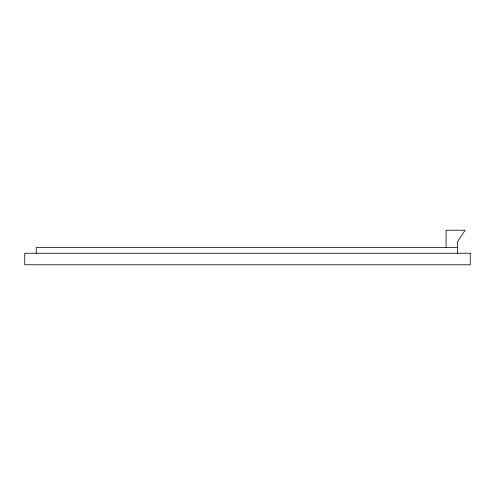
<?xml version="1.0" encoding="UTF-8"?>
<svg xmlns="http://www.w3.org/2000/svg" width="495" height="495" viewBox="0 0 495 495"><rect width="100%" height="100%" fill="white"/><g stroke="black" fill="none" stroke-linecap="round" stroke-linejoin="round"><path stroke-width="0.74" d="M457.584 247.5L36.259 247.5L36.259 253.254M457.584 253.254L457.584 241.746L465.071 230.231L446.075 230.231L446.075 247.5M470.25 253.254L24.75 253.254L24.75 264.769L470.25 264.769L470.25 253.254"/></g></svg>
